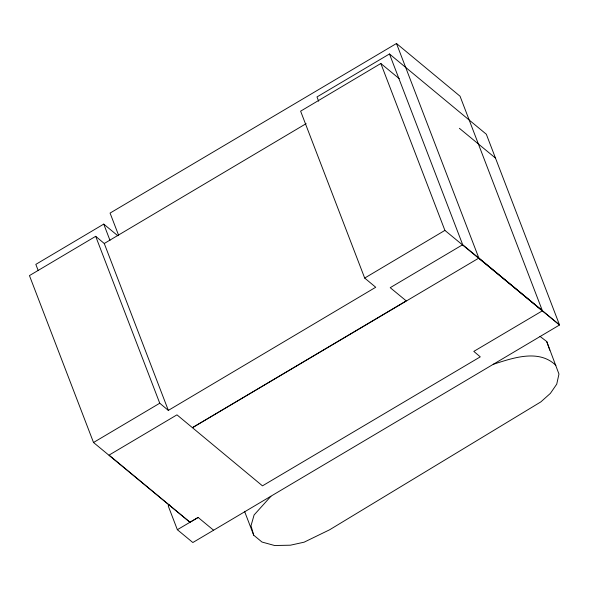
<?xml version="1.0" encoding="UTF-8"?>
<svg xmlns="http://www.w3.org/2000/svg" width="589" height="589" viewBox="0 0 589 589"><rect width="100%" height="100%" fill="white"/><g stroke="black" fill="none" stroke-linecap="round" stroke-linejoin="round"><path stroke-width="0.88" d="M270.925 496.284L254.102 514.955L251.01 525.741L253.704 535.18L261.972 542.035L274.599 545.51L290.414 545.2L304.108 542.189L329.619 529.783L540.857 401.889L550.376 393.386L556.73 384.168L558.961 374.044L546.732 341.524L539.966 336.356M399.239 78.676L380.833 63.494L300.618 111.166L364.687 278.067L375.723 287.263L168.336 410.393L159.752 403.222L95.683 236.322L29.45 275.6L93.518 442.501L189.982 522.259L198.147 517.451L213.593 530.233M364.687 278.067L444.901 230.395L559.55 324.981L192.846 542.528L177.355 529.71L168.204 505.87L169.742 504.964M189.982 522.259L109.053 455.113L176.965 414.847L262.466 485.851L480.271 356.853L473.806 351.39L542.417 310.801L460.046 96.213L396.485 43.49L110.077 213.078L118.647 235.394M389.469 53.967L462.689 244.715L559.55 324.981L486.33 134.24L389.469 53.967L317 96.935L318.642 101.212M117.822 235.755L103.745 224.1L35.833 264.373L38.13 270.358M95.683 236.322L104.268 243.493L306.133 123.638M93.518 442.501L159.752 403.222M462.689 244.715L390.22 287.675L406.233 300.883L192.448 427.666L478.857 258.078L542.417 310.801M177.355 529.71L198.147 517.451M493.236 364.311C512.783 358.046 538.758 348.688 555.883 365.364M459.391 128.306L495.482 158.08M396.485 43.49L478.857 258.078M380.833 63.494L444.901 230.395M244.553 511.333L253.704 535.18M103.745 224.1L109.981 240.349M104.268 243.493L168.336 410.393M546.732 341.524L549.809 350.197"/></g></svg>
